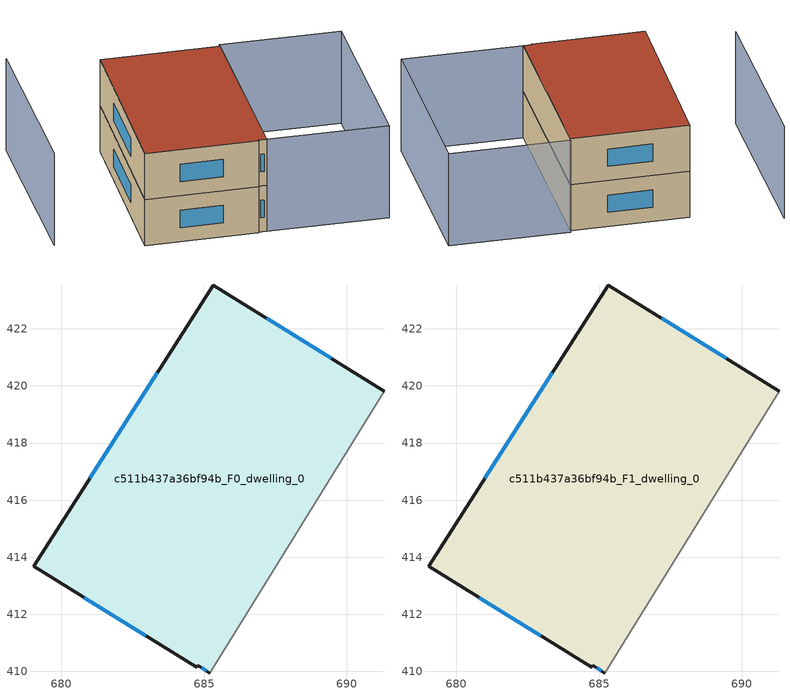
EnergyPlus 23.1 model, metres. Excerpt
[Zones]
c511b437a36bf94b_F0_dwelling_0
 floor ground (EU_floor_Construction): 691.32,419.81 685.21,409.94 684.78,410.21 684.74,410.14 679.03,413.69 685.32,423.54 z0
 wall outside (EU_wall_Construction): 691.32,419.81 685.32,423.54 679.03,413.69 684.74,410.14 684.78,410.21 685.21,409.94 z0:3
 wall adiabatic (EU_wall_Construction): 685.21,409.94 691.32,419.81 z0:3
 window (EU_Window_Construction): 684.91,410.12 685.08,410.02 / 680.81,412.58 682.96,411.25 / 683.36,420.47 680.99,416.76 / 689.45,420.97 687.19,422.38 z0.93:2.07
c511b437a36bf94b_F1_dwelling_0
 floor to c511b437a36bf94b_F0_dwelling_0 (EU_floor_Construction): 691.32,419.81 685.21,409.94 684.78,410.21 684.74,410.14 679.03,413.69 685.32,423.54 z3
 wall outside (EU_wall_Construction): 691.32,419.81 685.32,423.54 679.03,413.69 684.74,410.14 684.78,410.21 685.21,409.94 z3:6
 wall adiabatic (EU_wall_Construction): 685.21,409.94 691.32,419.81 z3:6
 window (EU_Window_Construction): 684.91,410.12 685.08,410.02 / 680.81,412.58 682.96,411.25 / 683.36,420.47 680.99,416.76 / 689.45,420.97 687.19,422.38 z3.93:5.07
 roof outside (EU_roof_Construction): 685.21,409.94 691.32,419.81 685.32,423.54 679.03,413.69 684.74,410.14 684.78,410.21 z6
shading: 681.61,427.46 675.41,417.41 / 697.52,416.13 691.34,406.14 / 691.34,406.14 685.21,409.94 / 685.21,409.94 691.39,419.93 / 691.39,419.93 697.52,416.13 z0:6
[Building]
EU S2 Campaign: North Axis=0; Terrain=City; Solar Distribution=FullExterior
[Site:Location]
Montreal-Trudeau.Intl.AP: Latitude=45.4667; Longitude=-73.75; Time Zone=-5; Elevation=36
[SizingPeriod:WeatherFileDays]
AnnualSizingPeriod: Begin Month=1; Begin Day of Month=1; End Month=12; End Day of Month=31; Day of Week for Start Day=Monday; Use Weather File Daylight Saving Period=No; Use Weather File Rain and Snow Indicators=No
[MATERIAL]
EU_InternalMass_Material: Roughness=MediumRough; Thickness=0.1; Conductivity=1; Density=1800; Specific Heat=900; Thermal Absorptance=0.9; Solar Absorptance=0.7; Visible Absorptance=0.7
[MATERIAL:NOMASS] Roughness=MediumRough; Thermal Absorptance=0.9; Solar Absorptance=0.7; Visible Absorptance=0.7
Name | Thermal Resistance
EU_wall_NoMass; EU_floor_NoMass | 1.51479
EU_roof_NoMass | 2.84114
[WINDOWMATERIAL:SIMPLEGLAZINGSYSTEM]
EU_Window_SimpleGlazing: UFactor=3.53504; Solar Heat Gain Coefficient=0.8; Visible Transmittance=0.8
[CONSTRUCTION]
EU_wall_Construction: EU_wall_NoMass
EU_roof_Construction: EU_roof_NoMass
EU_floor_Construction: EU_floor_NoMass
EU_Window_Construction: EU_Window_SimpleGlazing
EU_InternalMass_Construction: EU_InternalMass_Material
[ZONE] Type=1; Multiplier=1; Ceiling Height=autocalculate; Floor Area=autocalculate; Part of Total Floor Area=Yes
Name | Volume
c511b437a36bf94b_F0_dwelling_0 | 250.51
c511b437a36bf94b_F1_dwelling_0 | 250.509
[INTERNALMASS] Construction=EU_InternalMass_Construction; Surface Area=83.503
Name | Zone or ZoneList
c511b437a36bf94b_F0_dwelling_0_EU_InternalMass | c511b437a36bf94b_F0_dwelling_0
c511b437a36bf94b_F1_dwelling_0_EU_InternalMass | c511b437a36bf94b_F1_dwelling_0
[OTHEREQUIPMENT] Fuel Type=Electricity; Design Level Calculation Method=Watts/Area; Power per Zone Floor Area=1; Fraction Latent=0; Fraction Radiant=0; Fraction Lost=0; Carbon Dioxide Generation Rate=0; EndUse Subcategory=EU_Step8_InternalGains
Name | Zone or ZoneList or Space or SpaceList | Schedule
EU_Step8_InternalGain_c511b437a36bf94b_F0_dwelling_0_f000 | c511b437a36bf94b_F0_dwelling_0 | EU_Step8_GainSchedule_c511b437a36bf94b_F0_dwelling_0_f000
EU_Step8_InternalGain_c511b437a36bf94b_F1_dwelling_0_f000 | c511b437a36bf94b_F1_dwelling_0 | EU_Step8_GainSchedule_c511b437a36bf94b_F1_dwelling_0_f000
[ZONEVENTILATION:DESIGNFLOWRATE] Schedule=EU_AlwaysOn; Design Flow Rate Calculation Method=AirChanges/Hour; Air Changes per Hour=0.775154; Ventilation Type=Natural; Fan Pressure Rise=0; Fan Total Efficiency=1; Constant Term Coefficient=1; Temperature Term Coefficient=0; Velocity Term Coefficient=0; Velocity Squared Term Coefficient=0; Minimum Indoor Temperature=-100; Maximum Indoor Temperature=100; Delta Temperature=-100; Minimum Outdoor Temperature=-100; Maximum Outdoor Temperature=100; Maximum Wind Speed=40
Name | Zone or ZoneList or Space or SpaceList
EU_ConstantAir_c511b437a36bf94b_F0_dwelling_0 | c511b437a36bf94b_F0_dwelling_0
EU_ConstantAir_c511b437a36bf94b_F1_dwelling_0 | c511b437a36bf94b_F1_dwelling_0
[HVACTEMPLATE:THERMOSTAT] Constant Heating Setpoint=20; Constant Cooling Setpoint=50
EU_HeatOnly_c511b437a36bf94b_F0_dwelling_0; EU_HeatOnly_c511b437a36bf94b_F1_dwelling_0
[HVACTEMPLATE:ZONE:IDEALLOADSAIRSYSTEM] System Availability Schedule=EU_AlwaysOn; Maximum Heating Supply Air Temperature=50; Minimum Cooling Supply Air Temperature=13; Maximum Heating Supply Air Humidity Ratio=0.0156; Minimum Cooling Supply Air Humidity Ratio=0.0077; Heating Limit=NoLimit; Cooling Limit=NoLimit; Heating Availability Schedule=EU_AlwaysOn; Cooling Availability Schedule=EU_CoolingOff; Dehumidification Control Type=ConstantSensibleHeatRatio; Cooling Sensible Heat Ratio=0.7; Dehumidification Setpoint=60; Humidification Control Type=None; Humidification Setpoint=30; Outdoor Air Method=None; Outdoor Air Flow Rate per Person=0.00944; Outdoor Air Flow Rate per Zone Floor Area=0; Outdoor Air Flow Rate per Zone=0; Demand Controlled Ventilation Type=None; Outdoor Air Economizer Type=NoEconomizer; Heat Recovery Type=None; Sensible Heat Recovery Effectiveness=0.7; Latent Heat Recovery Effectiveness=0.65
Name | Template Thermostat
c511b437a36bf94b_F0_dwelling_0 | EU_HeatOnly_c511b437a36bf94b_F0_dwelling_0
c511b437a36bf94b_F1_dwelling_0 | EU_HeatOnly_c511b437a36bf94b_F1_dwelling_0
[SIZING:ZONE] Zone Cooling Design Supply Air Temperature Input Method=SupplyAirTemperature; Zone Cooling Design Supply Air Temperature=13; Zone Heating Design Supply Air Temperature Input Method=SupplyAirTemperature; Zone Heating Design Supply Air Temperature=50; Zone Cooling Design Supply Air Humidity Ratio=0.008; Zone Heating Design Supply Air Humidity Ratio=0.008; Cooling Design Air Flow Method=DesignDay; Cooling Design Air Flow Rate=0; Cooling Minimum Air Flow per Zone Floor Area=0.000762; Cooling Minimum Air Flow=0; Cooling Minimum Air Flow Fraction=0.2; Heating Design Air Flow Method=DesignDay; Heating Design Air Flow Rate=0; Heating Maximum Air Flow per Zone Floor Area=0.002032; Heating Maximum Air Flow=0.141576; Heating Maximum Air Flow Fraction=0.3; Account for Dedicated Outdoor Air System=No; Dedicated Outdoor Air System Control Strategy=NeutralSupplyAir; Dedicated Outdoor Air Low Setpoint Temperature for Design=autosize; Dedicated Outdoor Air High Setpoint Temperature for Design=autosize; Zone Load Sizing Method=Sensible Load Only No Latent Load; Zone Latent Cooling Design Supply Air Humidity Ratio Input Method=HumidityRatioDifference; Zone Cooling Design Supply Air Humidity Ratio Difference=0.005; Zone Latent Heating Design Supply Air Humidity Ratio Input Method=HumidityRatioDifference; Zone Humidification Design Supply Air Humidity Ratio Difference=0.005
c511b437a36bf94b_F0_dwelling_0; c511b437a36bf94b_F1_dwelling_0
[SCHEDULE:CONSTANT]
Name | Hourly Value
EU_AlwaysOn | 1
EU_CoolingOff | 0
[SCHEDULE:FILE] Column Number=1; Rows to Skip at Top=0; Number of Hours of Data=8760; Column Separator=Comma; Interpolate to Timestep=No; Minutes per Item=60; Adjust Schedule for Daylight Savings=Yes
Name | File
EU_Step8_GainSchedule_c511b437a36bf94b_F0_dwelling_0_f000 | ../../schedules/c511b437a36bf94b/c511b437a36bf94b_F0_dwelling_0_f000_gain.csv
EU_Step8_GainSchedule_c511b437a36bf94b_F1_dwelling_0_f000 | ../../schedules/c511b437a36bf94b/c511b437a36bf94b_F1_dwelling_0_f000_gain.csv
